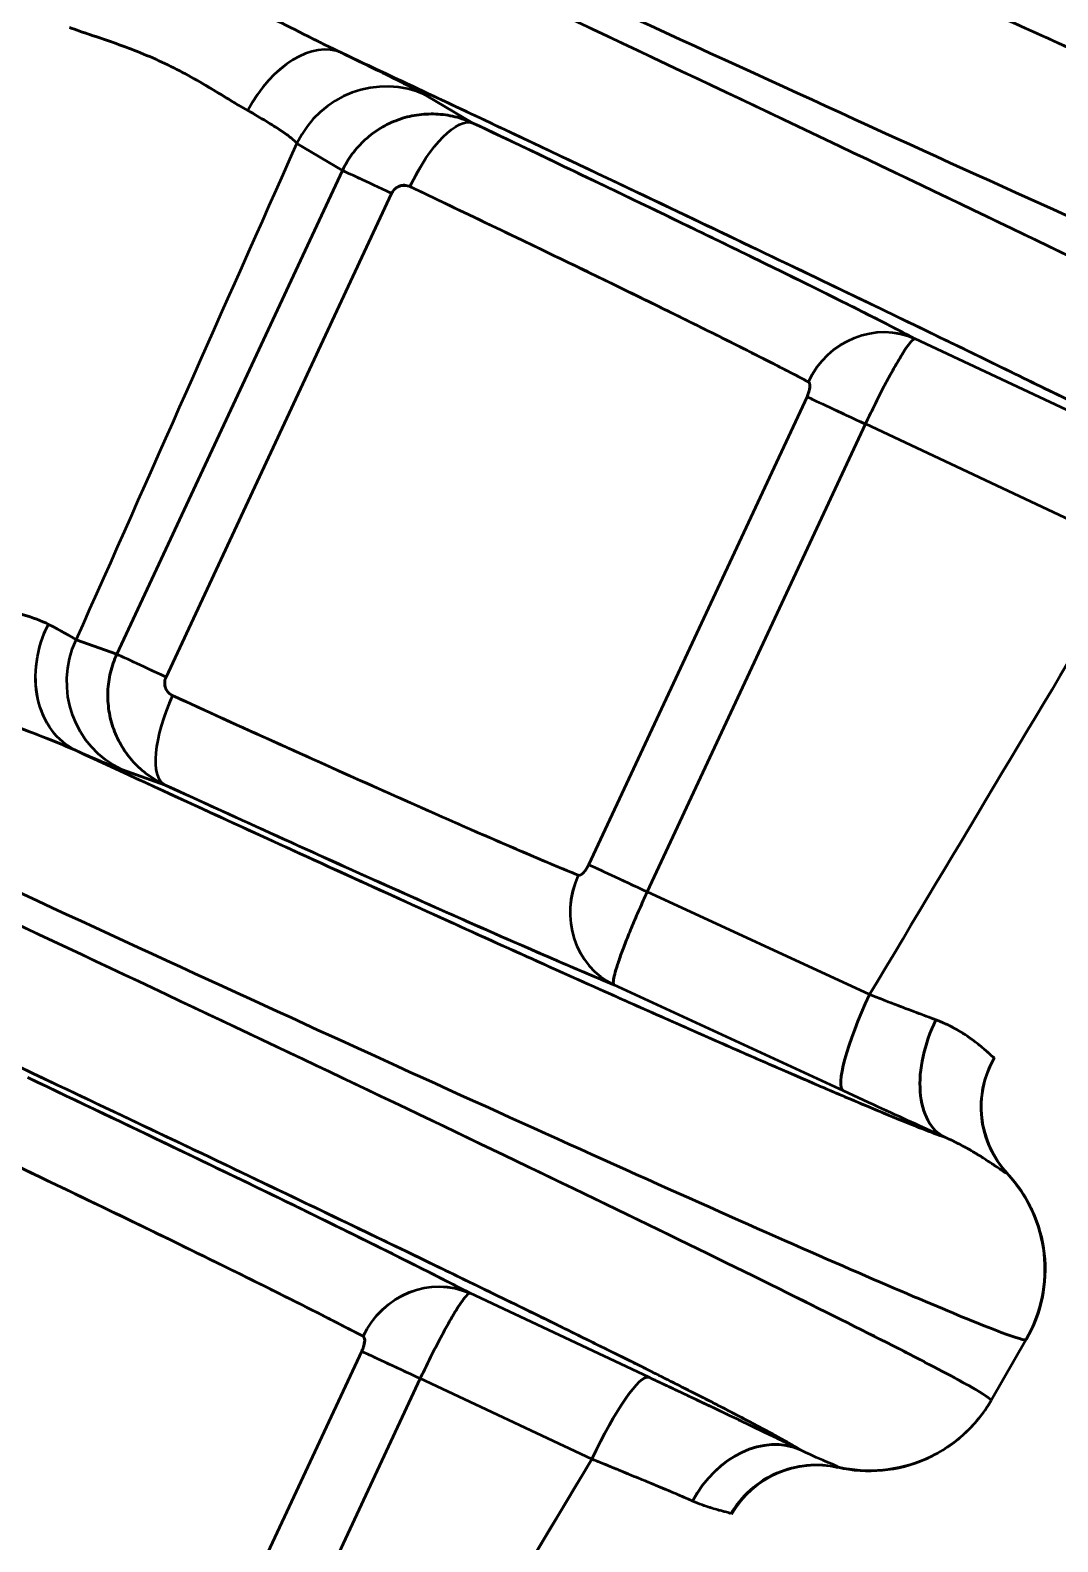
# Model space of a CAD drawing. Header units: millimetres. Extents: x -142 to 142, y -208 to 161.
# Drawn here: x -98.6 to -91.28, y -148.98 to -138.22 of the extents above; entities that cross this region are included whole.
import ezdxf

# ---------------------------------------------------------------- set-up
doc = ezdxf.new("R2010")
doc.units = ezdxf.units.MM
doc.layers.add('1', color=7, linetype='Continuous', true_color=0xffffff)

msp = doc.modelspace()

# ---------------------------------------------------------------- linework, layer by layer
at = {"layer": '1', "color": 251, "linetype": 'Continuous', "lineweight": 50}
for p, q in [((-95.443, -138.876, 5.682), (-95.776, -138.679, 7.869)), ((-95.776, -138.679, -7.869), (-95.443, -138.876, -5.682)), ((-96.697, -139.022, -7.76), (-96.372, -139.214, -5.629)), ((-96.372, -139.214, 5.629), (-96.697, -139.022, 7.76)), ((-96.372, -139.214, -5.629), (-97.978, -142.659, -5.629)), ((-97.978, -142.659, 5.629), (-96.372, -139.214, 5.629)), ((-96.022, -139.378, -5.17), (-97.628, -142.822, -5.17)), ((-97.628, -142.822, 5.17), (-96.022, -139.378, 5.17)), ((-90.324, -141.338, -1.795), (-92.294, -140.412, -2.179)), ((-90.324, -141.338, 1.795), (-92.294, -140.412, 2.179)), ((-93.065, -140.825, 1.878), (-94.619, -144.157, 1.878)), ((-94.619, -144.157, -1.878), (-93.065, -140.825, -1.878)), ((-94.202, -144.351, -1.492), (-92.649, -141.019, -1.492)), ((-92.649, -141.019, 1.492), (-94.202, -144.351, 1.492)), ((-90.73, -141.921, 1.118), (-92.649, -141.019, 1.492)), ((-90.73, -141.921, -1.118), (-92.649, -141.019, -1.492)), ((-97.978, -142.659, -5.629), (-98.268, -142.557, -7.362)), ((-98.268, -142.557, 7.362), (-97.978, -142.659, 5.629)), ((-97.64, -143.588, -5.682), (-97.939, -143.483, -7.472)), ((-97.939, -143.483, 7.472), (-97.64, -143.588, 5.682)), ((-92.62, -145.083, -1.184), (-94.202, -144.351, -1.492)), ((-92.62, -145.083, 1.184), (-94.202, -144.351, 1.492)), ((-92.806, -145.768, 1.861), (-94.44, -145.013, 2.179)), ((-92.806, -145.768, -1.861), (-94.44, -145.013, -2.179)), ((-94.191, -147.808, -1.931), (-95.464, -147.209, -2.179)), ((-94.191, -147.808, 1.931), (-95.464, -147.209, 2.179)), ((-91.504, -147.539, 0), (-91.755, -147.974, 0)), ((-97.788, -150.954, -1.878), (-96.235, -147.622, -1.878)), ((-96.235, -147.622, 1.878), (-97.788, -150.954, 1.878)), ((-97.372, -151.148, -1.492), (-95.818, -147.817, -1.492)), ((-95.818, -147.817, 1.492), (-97.372, -151.148, 1.492)), ((-94.597, -148.391, -1.254), (-95.818, -147.817, -1.492)), ((-94.597, -148.391, 1.254), (-95.818, -147.817, 1.492)), ((-96.489, -151.556, -1.32), (-94.597, -148.391, -1.254))]:
    msp.add_line(p, q, dxfattribs=at)
at = {"layer": '1', "color": 251, "linetype": 'Continuous', "lineweight": 50, "extrusion": (0.705745, -0.341054, 0.620972)}
msp.add_arc((-167.226, 9.428, -26.411), 0.7, 1.2757, 86.7923, dxfattribs=at)
at = {"layer": '1', "color": 251, "linetype": 'Continuous', "lineweight": 50, "extrusion": (-0.705752, 0.341058, 0.620961)}
msp.add_arc((167.226, -9.428, 26.411), 0.7, 181.2768, 266.7925, dxfattribs=at)
at = {"layer": '1', "color": 251, "linetype": 'Continuous', "lineweight": 50, "extrusion": (0.150092, -0.088953, 0.984662)}
msp.add_arc((-168.828, 10.066, -9.788), 0.7, 5.7409, 95.5674, dxfattribs=at)
at = {"layer": '1', "color": 251, "linetype": 'Continuous', "lineweight": 50, "extrusion": (-0.150092, 0.088953, 0.984662)}
msp.add_arc((168.828, -10.066, 9.788), 0.7, 185.7409, 275.5674, dxfattribs=at)
at = {"layer": '1', "color": 251, "linetype": 'Continuous', "lineweight": 50, "extrusion": (-0.843162, 0.400095, -0.359167)}
msp.add_arc((166.984, 4.272, 26.951), 0.6, 89.8617, 178.9284, dxfattribs=at)
at = {"layer": '1', "color": 251, "linetype": 'Continuous', "lineweight": 50, "extrusion": (0.843164, -0.400091, -0.359167)}
msp.add_arc((-166.984, -4.272, -26.952), 0.6, 269.8618, 358.9285, dxfattribs=at)
at = {"layer": '1', "color": 251, "linetype": 'Continuous', "lineweight": 50, "extrusion": (-0.422618, -0.906308, -1.66395e-14)}
msp.add_arc((-27.917, -5.733, 166.9), 0.6, 109.9626, 170, dxfattribs=at)
at = {"layer": '1', "color": 251, "linetype": 'Continuous', "lineweight": 50, "extrusion": (0.422635, 0.9063, -6.83168e-06)}
msp.add_arc((27.914, 5.732, -166.9), 0.6, 289.9626, 350, dxfattribs=at)
at = {"layer": '1', "color": 251, "linetype": 'Continuous', "lineweight": 50, "extrusion": (-0.318365, 0.16643, -0.933244)}
for centre in [(167.792, 14.813, 8.048), (175.285, 14.495, 7.926)]:
    msp.add_arc(centre, 0.6, 87.5743, 177.2154, dxfattribs=at)
at = {"layer": '1', "color": 251, "linetype": 'Continuous', "lineweight": 50, "extrusion": (0.318367, -0.166425, -0.933244)}
for centre in [(-167.792, -14.815, -8.049), (-175.284, -14.498, -7.927)]:
    msp.add_arc(centre, 0.6, 267.5751, 357.2162, dxfattribs=at)
at = {"layer": '1', "color": 251, "linetype": 'Continuous', "lineweight": 50, "extrusion": (0.42261, 0.906312, -2.5651e-05)}
for centre in [(24.268, -2.087, -166.962), (24.268, -2.087, -174.462)]:
    msp.add_arc(centre, 0.6, 19.9626, 80, dxfattribs=at)
at = {"layer": '1', "color": 251, "linetype": 'Continuous', "lineweight": 50, "extrusion": (-0.422618, -0.906308, -5.3707e-15)}
for centre in [(-24.267, 2.083, 166.962), (-24.267, 2.083, 174.462)]:
    msp.add_arc(centre, 0.6, 199.9626, 260, dxfattribs=at)
at = {"layer": '1', "color": 251, "linetype": 'Continuous', "lineweight": 50, "extrusion": (-0.551601, 0.241832, -0.798282)}
msp.add_arc((170.04, 20.884, 26.159), 0.7, 1.6606, 93.6548, dxfattribs=at)
at = {"layer": '1', "color": 251, "linetype": 'Continuous', "lineweight": 50, "extrusion": (0.551582, -0.241832, -0.798295)}
msp.add_arc((-170.04, -20.883, -26.158), 0.7, 181.6605, 273.6542, dxfattribs=at)
at = {"layer": '1', "color": 251, "linetype": 'Continuous', "lineweight": 50, "extrusion": (-0.164619, 0.057799, -0.984662)}
msp.add_arc((167.13, 42.814, 15.187), 0.7, 5.7409, 95.5673, dxfattribs=at)
at = {"layer": '1', "color": 251, "linetype": 'Continuous', "lineweight": 50, "extrusion": (0.164619, -0.057799, -0.984662)}
msp.add_arc((-167.13, -42.814, -15.187), 0.7, 185.7409, 275.5673, dxfattribs=at)
at = {"layer": '1', "color": 251, "linetype": 'Continuous', "lineweight": 50, "extrusion": (-0.422601, -0.906316, 6.83168e-06)}
msp.add_arc((-27.921, -5.735, 170.7), 0.6, 109.9626, 170, dxfattribs=at)
at = {"layer": '1', "color": 251, "linetype": 'Continuous', "lineweight": 50, "extrusion": (0.422618, 0.906308, -1.66395e-14)}
msp.add_arc((27.917, 5.733, -170.7), 0.6, 289.9626, 350, dxfattribs=at)
at = {"layer": '1', "color": 251, "linetype": 'Continuous', "lineweight": 50, "extrusion": (0.848463, -0.388728, 0.359167)}
msp.add_arc((-170.609, 5.087, -29.068), 0.6, 89.8618, 178.9285, dxfattribs=at)
at = {"layer": '1', "color": 251, "linetype": 'Continuous', "lineweight": 50, "extrusion": (-0.848465, 0.388724, 0.359167)}
msp.add_arc((170.608, -5.087, 29.069), 0.6, 269.8617, 358.9284, dxfattribs=at)
at = {"layer": '1', "color": 251, "linetype": 'Continuous', "lineweight": 50, "extrusion": (0.332132, -0.136907, 0.933244)}
msp.add_arc((-169.461, 29.097, -13.547), 0.6, 87.5751, 177.2162, dxfattribs=at)
at = {"layer": '1', "color": 251, "linetype": 'Continuous', "lineweight": 50, "extrusion": (-0.332134, 0.136903, 0.933244)}
msp.add_arc((169.46, -29.099, 13.547), 0.6, 267.5743, 357.2154, dxfattribs=at)
at = {"layer": '1', "color": 251, "linetype": 'Continuous', "lineweight": 50, "extrusion": (-0.422627, -0.906304, 2.5651e-05)}
msp.add_arc((-24.265, 2.078, 170.638), 0.6, 199.9626, 260, dxfattribs=at)
at = {"layer": '1', "color": 251, "linetype": 'Continuous', "lineweight": 50, "extrusion": (0.422618, 0.906308, -5.3707e-15)}
msp.add_arc((24.267, -2.083, -170.638), 0.6, 19.9626, 80, dxfattribs=at)
at = {"layer": '1', "color": 251, "linetype": 'Continuous', "lineweight": 50, "extrusion": (-0.893816, 0.413449, -0.173647)}
msp.add_arc((170.563, 2.154, 23.007), 0.7, 1.0154, 90.0306, dxfattribs=at)
at = {"layer": '1', "color": 251, "linetype": 'Continuous', "lineweight": 50, "extrusion": (-0.893816, 0.413449, 0.173647)}
msp.add_arc((170.563, -2.154, 23.007), 0.7, 269.9694, 358.9846, dxfattribs=at)
at = {"layer": '1', "color": 251, "linetype": 'Continuous', "lineweight": 50, "extrusion": (-0.738404, 0.33303, -0.586388)}
msp.add_arc((170.339, 12.75, 20.235), 0.7, 1.2345, 92.9302, dxfattribs=at)
at = {"layer": '1', "color": 251, "linetype": 'Continuous', "lineweight": 50, "extrusion": (-0.738404, 0.33303, 0.586387)}
msp.add_arc((170.339, -12.75, 20.235), 0.7, 267.0699, 358.7656, dxfattribs=at)
at = {"layer": '1', "color": 251, "linetype": 'Continuous', "lineweight": 50, "extrusion": (-0.019424, -0.003701, -0.999804)}
msp.add_arc((126.249, 116.795, 2.338), 0.7, 57.8865, 130.7816, dxfattribs=at)
at = {"layer": '1', "color": 251, "linetype": 'Continuous', "lineweight": 50, "extrusion": (-0.019424, -0.0037, 0.999804)}
msp.add_arc((126.253, -116.79, 2.338), 0.7, 229.2206, 302.1157, dxfattribs=at)
at = {"layer": '1', "color": 251, "linetype": 'Continuous', "lineweight": 50, "extrusion": (0.00876, 0.015172, 0.999847)}
msp.add_arc((-92.367, -147.01, -3.04), 1, 329.9962, 42.9045, dxfattribs=at)
at = {"layer": '1', "color": 251, "linetype": 'Continuous', "lineweight": 50, "extrusion": (-0.00876, -0.015172, 0.999847)}
msp.add_arc((-92.367, -147.01, 3.04), 1, 329.9962, 42.9045, dxfattribs=at)
at = {"layer": '1', "color": 251, "linetype": 'Continuous', "lineweight": 50, "extrusion": (-0.891254, 0.418943, -0.173647)}
msp.add_arc((174.536, 1.97, 22.361), 0.7, 89.9694, 178.9846, dxfattribs=at)
at = {"layer": '1', "color": 251, "linetype": 'Continuous', "lineweight": 50, "extrusion": (-0.891254, 0.418943, 0.173647)}
msp.add_arc((174.536, -1.97, 22.361), 0.7, 181.0154, 270.0307, dxfattribs=at)
at = {"layer": '1', "color": 251, "linetype": 'Continuous', "lineweight": 50, "extrusion": (0.00876, 0.015172, -0.999847)}
msp.add_arc((92.617, -147.444, -3.049), 1, 210.0038, 282.9118, dxfattribs=at)
at = {"layer": '1', "color": 251, "linetype": 'Continuous', "lineweight": 50, "extrusion": (-0.00876, -0.015172, -0.999847)}
msp.add_arc((92.617, -147.444, 3.049), 1, 210.0038, 282.9118, dxfattribs=at)
at = {"layer": '1', "color": 251, "linetype": 'Continuous', "lineweight": 50, "extrusion": (-0.56511, 0.278472, 0.776598)}
msp.add_arc((174.905, -13.154, 12.268), 0.7, 181.5874, 267.3066, dxfattribs=at)
at = {"layer": '1', "color": 251, "linetype": 'Continuous', "lineweight": 50, "extrusion": (-0.565111, 0.278472, -0.776597)}
msp.add_arc((174.905, 13.154, 12.268), 0.7, 92.6933, 178.4126, dxfattribs=at)
at = {"layer": '1', "color": 251, "linetype": 'Continuous', "lineweight": 50, "extrusion": (-0.005976, 0.018549, -0.99981)}
msp.add_arc((134.25, -113.408, -2.182), 0.7, 47.8622, 120.7576, dxfattribs=at)
at = {"layer": '1', "color": 251, "linetype": 'Continuous', "lineweight": 50, "extrusion": (-0.005976, 0.018549, 0.99981)}
msp.add_arc((134.248, 113.409, -2.182), 0.7, 239.243, 312.1385, dxfattribs=at)
at = {"layer": '1', "color": 251, "linetype": 'Continuous', "lineweight": 50}
for points, knots in [([(-106.007, -132.501), (-106.011, -132.511, -0.659), (-105.9, -132.585, -1.977), (-105.219, -132.946, -4.511), (-103.545, -133.776, -7.303), (-100.52, -135.224, -9.541), (-96.942, -136.908, -10.327), (-93.353, -138.567, -9.541), (-90.3, -139.953, -7.303), (-88.587, -140.701, -4.511), (-87.874, -140.991, -1.977), (-87.745, -141.028, -0.659), (-87.74, -141.019, 0)], [0, 0, 0, 0, 0.0625, 0.125, 0.25, 0.375, 0.5, 0.625, 0.75, 0.875, 0.9375, 1, 1, 1, 1]), ([(-87.74, -141.019, 0), (-87.745, -141.028, 0.659), (-87.874, -140.991, 1.977), (-88.587, -140.702, 4.511), (-90.3, -139.953, 7.303), (-93.353, -138.567, 9.541), (-96.942, -136.908, 10.327), (-100.521, -135.225, 9.541), (-103.545, -133.776, 7.303), (-105.219, -132.946, 4.511), (-105.9, -132.585, 1.977), (-106.011, -132.511, 0.659), (-106.007, -132.501)], [0, 0, 0, 0, 0.0625, 0.125, 0.25, 0.375, 0.5, 0.625, 0.75, 0.875, 0.9375, 1, 1, 1, 1]), ([(-87.991, -141.454, 0), (-87.985, -141.445, -0.657), (-88.093, -141.372, -1.972), (-88.767, -141.014, -4.502), (-90.433, -140.188, -7.289), (-93.447, -138.745, -9.525), (-97.016, -137.066, -10.311), (-100.596, -135.411, -9.525), (-103.64, -134.029, -7.289), (-105.343, -133.285, -4.502), (-106.05, -132.998, -1.972), (-106.175, -132.963, -0.657), (-106.179, -132.972)], [0, 0, 0, 0, 0.0625, 0.125, 0.25, 0.375, 0.5, 0.625, 0.75, 0.875, 0.9375, 1, 1, 1, 1]), ([(-106.179, -132.972), (-106.175, -132.963, 0.657), (-106.05, -132.998, 1.972), (-105.343, -133.285, 4.502), (-103.64, -134.029, 7.289), (-100.596, -135.411, 9.525), (-97.016, -137.066, 10.311), (-93.447, -138.744, 9.525), (-90.433, -140.188, 7.289), (-88.767, -141.014, 4.502), (-88.093, -141.372, 1.972), (-87.985, -141.445, 0.657), (-87.991, -141.454, 0)], [0, 0, 0, 0, 0.0625, 0.125, 0.25, 0.375, 0.5, 0.625, 0.75, 0.875, 0.9375, 1, 1, 1, 1]), ([(-98.432, -137.419, -8.998), (-98.352, -137.455, -9.042), (-98.187, -137.527, -9.119), (-97.927, -137.638, -9.201), (-97.661, -137.755, -9.251), (-97.394, -137.876, -9.267), (-97.129, -138.003, -9.251), (-96.869, -138.132, -9.201), (-96.659, -138.238, -9.133), (-96.517, -138.309, -9.071), (-96.446, -138.344, -9.035), (-96.412, -138.361, -9.017), (-96.392, -138.37, -9.006), (-96.382, -138.375, -9.001), (-96.377, -138.377, -8.998)], [0, 0, 0, 0, 0.125, 0.25, 0.375, 0.5, 0.625, 0.75, 0.875, 0.9375, 0.96875, 0.984375, 0.992188, 1, 1, 1, 1]), ([(-96.377, -138.377, 8.998), (-96.456, -138.34, 9.042), (-96.617, -138.259, 9.119), (-96.869, -138.132, 9.201), (-97.129, -138.003, 9.251), (-97.394, -137.876, 9.267), (-97.661, -137.755, 9.251), (-97.927, -137.638, 9.201), (-98.143, -137.546, 9.133), (-98.29, -137.482, 9.071), (-98.361, -137.451, 9.035), (-98.397, -137.435, 9.017), (-98.417, -137.426, 9.006), (-98.427, -137.421, 9.001), (-98.432, -137.419, 8.998)], [0, 0, 0, 0, 0.125, 0.25, 0.375, 0.5, 0.625, 0.75, 0.875, 0.9375, 0.96875, 0.984375, 0.992188, 1, 1, 1, 1]), ([(-98.315, -138.196, -8.462), (-98.269, -138.213, -8.502), (-98.169, -138.247, -8.572), (-98.005, -138.302, -8.651), (-97.832, -138.366, -8.7), (-97.657, -138.44, -8.717), (-97.488, -138.526, -8.7), (-97.328, -138.618, -8.651), (-97.205, -138.693, -8.586), (-97.112, -138.749, -8.52), (-97.068, -138.775, -8.482), (-97.046, -138.787, -8.462)], [0, 0, 0, 0, 0.125, 0.25, 0.375, 0.5, 0.625, 0.75, 0.875, 0.9375, 1, 1, 1, 1]), ([(-97.046, -138.787, 8.462), (-97.09, -138.763, 8.502), (-97.18, -138.709, 8.572), (-97.328, -138.617, 8.651), (-97.488, -138.526, 8.7), (-97.657, -138.44, 8.717), (-97.832, -138.366, 8.7), (-98.005, -138.302, 8.651), (-98.142, -138.256, 8.586), (-98.244, -138.222, 8.52), (-98.292, -138.204, 8.482), (-98.315, -138.196, 8.462)], [0, 0, 0, 0, 0.125, 0.25, 0.375, 0.5, 0.625, 0.75, 0.875, 0.9375, 1, 1, 1, 1]), ([(-93.056, -140.719, -1.974), (-93.15, -140.669, -2.251), (-93.366, -140.558, -2.757), (-93.769, -140.356, -3.415), (-94.208, -140.139, -3.954), (-94.691, -139.904, -4.414), (-95.248, -139.636, -4.818), (-95.665, -139.437, -5.036), (-95.892, -139.329, -5.133)], [0, 0, 0, 0, 0.1935, 0.36441, 0.519282, 0.66755, 0.82449, 1, 1, 1, 1]), ([(-95.892, -139.329, 5.133), (-95.571, -139.482, 4.996), (-94.958, -139.775, 4.65), (-94.153, -140.166, 3.929), (-93.496, -140.491, 3.032), (-93.179, -140.654, 2.337), (-93.056, -140.719, 1.974)], [0, 0, 0, 0, 0.24839, 0.494289, 0.74588, 1, 1, 1, 1]), ([(-108.582, -139.576), (-108.586, -139.585, -0.616), (-108.482, -139.654, -1.848), (-107.845, -139.991, -4.218), (-106.28, -140.767, -6.827), (-103.452, -142.121, -8.92), (-100.107, -143.694, -9.655), (-96.752, -145.245, -8.92), (-93.897, -146.541, -6.827), (-92.296, -147.242, -4.218), (-91.629, -147.513, -1.848), (-91.509, -147.548, -0.616), (-91.504, -147.539, 0)], [0, 0, 0, 0, 0.0625, 0.125, 0.25, 0.375, 0.5, 0.625, 0.75, 0.875, 0.9375, 1, 1, 1, 1]), ([(-91.504, -147.539, 0), (-91.509, -147.548, 0.616), (-91.629, -147.513, 1.848), (-92.296, -147.242, 4.218), (-93.897, -146.541, 6.827), (-96.752, -145.245, 8.92), (-100.107, -143.694, 9.655), (-103.452, -142.121, 8.92), (-106.28, -140.767, 6.827), (-107.845, -139.991, 4.218), (-108.482, -139.654, 1.848), (-108.586, -139.585, 0.616), (-108.582, -139.576)], [0, 0, 0, 0, 0.0625, 0.125, 0.25, 0.375, 0.5, 0.625, 0.75, 0.875, 0.9375, 1, 1, 1, 1]), ([(-91.755, -147.974, 0), (-91.75, -147.965, -0.614), (-91.851, -147.897, -1.843), (-92.481, -147.563, -4.207), (-94.038, -146.792, -6.813), (-96.855, -145.443, -8.902), (-100.191, -143.874, -9.636), (-103.536, -142.327, -8.902), (-106.381, -141.036, -6.813), (-107.973, -140.339, -4.207), (-108.634, -140.072, -1.843), (-108.751, -140.038, -0.614), (-108.754, -140.047)], [0, 0, 0, 0, 0.0625, 0.125, 0.25, 0.375, 0.5, 0.625, 0.75, 0.875, 0.9375, 1, 1, 1, 1]), ([(-108.754, -140.047), (-108.751, -140.038, 0.614), (-108.634, -140.072, 1.843), (-107.973, -140.339, 4.207), (-106.381, -141.036, 6.813), (-103.537, -142.327, 8.902), (-100.191, -143.874, 9.636), (-96.855, -145.442, 8.902), (-94.038, -146.791, 6.813), (-92.481, -147.564, 4.207), (-91.851, -147.897, 1.843), (-91.75, -147.965, 0.614), (-91.755, -147.974, 0)], [0, 0, 0, 0, 0.0625, 0.125, 0.25, 0.375, 0.5, 0.625, 0.75, 0.875, 0.9375, 1, 1, 1, 1]), ([(-98.269, -143.345, -8.292), (-98.276, -143.342, -8.298), (-98.29, -143.336, -8.311), (-98.318, -143.323, -8.335), (-98.371, -143.301, -8.376), (-98.483, -143.255, -8.457), (-98.738, -143.158, -8.602), (-99.13, -143.012, -8.741), (-99.59, -142.816, -8.801), (-100.092, -142.573, -8.772), (-100.505, -142.342, -8.641), (-100.831, -142.158, -8.45), (-100.961, -142.092, -8.342), (-101.021, -142.061, -8.292)], [0, 0, 0, 0, 0.009035, 0.018114, 0.036416, 0.073749, 0.152463, 0.320336, 0.47686, 0.613395, 0.833794, 0.922583, 1, 1, 1, 1]), ([(-101.021, -142.061, 8.292), (-101.014, -142.065, 8.298), (-101, -142.071, 8.311), (-100.972, -142.085, 8.335), (-100.922, -142.111, 8.376), (-100.815, -142.168, 8.457), (-100.576, -142.301, 8.602), (-100.212, -142.507, 8.741), (-99.767, -142.734, 8.801), (-99.257, -142.962, 8.772), (-98.815, -143.13, 8.641), (-98.464, -143.261, 8.45), (-98.331, -143.318, 8.342), (-98.269, -143.345, 8.292)], [0, 0, 0, 0, 0.009035, 0.018114, 0.036416, 0.073749, 0.152463, 0.320336, 0.47686, 0.613395, 0.833794, 0.922583, 1, 1, 1, 1]), ([(-97.582, -142.953, -5.133), (-97.261, -143.1, -4.997), (-96.647, -143.379, -4.654), (-95.83, -143.744, -3.937), (-95.155, -144.04, -3.04), (-94.824, -144.179, -2.34), (-94.694, -144.232, -1.974)], [0, 0, 0, 0, 0.246848, 0.490696, 0.743769, 1, 1, 1, 1]), ([(-94.694, -144.232, 1.974), (-94.795, -144.191, 2.258), (-95.042, -144.088, 2.811), (-95.535, -143.874, 3.569), (-96.141, -143.605, 4.23), (-96.831, -143.295, 4.763), (-97.331, -143.068, 5.027), (-97.582, -142.953, 5.133)], [0, 0, 0, 0, 0.198728, 0.39859, 0.604086, 0.807388, 1, 1, 1, 1]), ([(-92.147, -145.263, 0.972), (-92.191, -145.247, 1.005), (-92.285, -145.212, 1.067), (-92.443, -145.151, 1.14), (-92.559, -145.107, 1.173), (-92.62, -145.083, 1.184)], [0, 0, 0, 0, 0.309555, 0.63738, 1, 1, 1, 1]), ([(-91.731, -145.532, -0.018), (-91.732, -145.533, -0.064), (-91.738, -145.529, -0.157), (-91.758, -145.512, -0.294), (-91.79, -145.483, -0.427), (-91.849, -145.433, -0.597), (-91.954, -145.353, -0.79), (-92.076, -145.289, -0.917), (-92.147, -145.263, -0.972)], [0, 0, 0, 0, 0.125, 0.25, 0.375, 0.5, 0.75, 1, 1, 1, 1]), ([(-91.731, -145.532, 0.018), (-91.734, -145.533, 0.117), (-91.754, -145.516, 0.303), (-91.829, -145.448, 0.558), (-91.95, -145.356, 0.785), (-92.071, -145.291, 0.913), (-92.147, -145.263, 0.972)], [0, 0, 0, 0, 0.272244, 0.510419, 0.742325, 1, 1, 1, 1]), ([(-96.225, -147.516, -1.974), (-96.346, -147.453, -2.329), (-96.654, -147.295, -3.008), (-97.298, -146.975, -3.901), (-98.104, -146.583, -4.635), (-98.731, -146.283, -4.992), (-99.062, -146.126, -5.133)], [0, 0, 0, 0, 0.248439, 0.49387, 0.744149, 1, 1, 1, 1]), ([(-99.062, -146.126, 5.133), (-98.741, -146.279, 4.996), (-98.129, -146.572, 4.651), (-97.324, -146.962, 3.931), (-96.666, -147.288, 3.033), (-96.349, -147.451, 2.338), (-96.225, -147.516, 1.974)], [0, 0, 0, 0, 0.248216, 0.493668, 0.745462, 1, 1, 1, 1]), ([(-91.638, -146.359, -0.017), (-91.64, -146.36, -0.152), (-91.659, -146.348, -0.423), (-91.726, -146.302, -0.753), (-91.806, -146.249, -1.007), (-91.881, -146.202, -1.19), (-91.972, -146.151, -1.364), (-92.045, -146.116, -1.473), (-92.084, -146.098, -1.526)], [0, 0, 0, 0, 0.25, 0.5, 0.625, 0.75, 0.875, 1, 1, 1, 1]), ([(-91.638, -146.359, 0.017), (-91.64, -146.36, 0.152), (-91.659, -146.348, 0.423), (-91.765, -146.275, 0.951), (-91.926, -146.169, 1.317), (-92.084, -146.098, 1.526)], [0, 0, 0, 0, 0.25, 0.5, 1, 1, 1, 1]), ([(-111.157, -146.65), (-111.16, -146.659, -0.573), (-111.063, -146.723, -1.719), (-110.471, -147.036, -3.924), (-109.015, -147.758, -6.352), (-106.384, -149.017, -8.299), (-103.272, -150.481, -8.982), (-100.15, -151.924, -8.299), (-97.494, -153.13, -6.352), (-96.005, -153.782, -3.924), (-95.385, -154.034, -1.719), (-95.273, -154.067, -0.573), (-95.268, -154.059, 0)], [0, 0, 0, 0, 0.0625, 0.125, 0.25, 0.375, 0.5, 0.625, 0.75, 0.875, 0.9375, 1, 1, 1, 1]), ([(-95.268, -154.059, 0), (-95.273, -154.067, 0.573), (-95.385, -154.034, 1.719), (-96.005, -153.782, 3.924), (-97.494, -153.13, 6.352), (-100.15, -151.924, 8.299), (-103.272, -150.481, 8.982), (-106.384, -149.017, 8.299), (-109.015, -147.758, 6.352), (-110.471, -147.036, 3.924), (-111.063, -146.723, 1.719), (-111.16, -146.659, 0.573), (-111.157, -146.65)], [0, 0, 0, 0, 0.0625, 0.125, 0.25, 0.375, 0.5, 0.625, 0.75, 0.875, 0.9375, 1, 1, 1, 1]), ([(-95.519, -154.494, 0), (-95.515, -154.486, -0.571), (-95.609, -154.423, -1.714), (-96.195, -154.113, -3.913), (-97.643, -153.395, -6.336), (-100.263, -152.141, -8.279), (-103.365, -150.682, -8.962), (-106.477, -149.243, -8.279), (-109.122, -148.042, -6.336), (-110.603, -147.394, -3.913), (-111.217, -147.145, -1.714), (-111.326, -147.113, -0.571), (-111.329, -147.121)], [0, 0, 0, 0, 0.0625, 0.125, 0.25, 0.375, 0.5, 0.625, 0.75, 0.875, 0.9375, 1, 1, 1, 1]), ([(-111.329, -147.121), (-111.326, -147.113, 0.571), (-111.217, -147.145, 1.714), (-110.603, -147.394, 3.913), (-109.122, -148.042, 6.336), (-106.477, -149.243, 8.279), (-103.365, -150.682, 8.962), (-100.263, -152.141, 8.279), (-97.643, -153.395, 6.336), (-96.195, -154.113, 3.913), (-95.609, -154.423, 1.714), (-95.515, -154.486, 0.571), (-95.519, -154.494, 0)], [0, 0, 0, 0, 0.0625, 0.125, 0.25, 0.375, 0.5, 0.625, 0.75, 0.875, 0.9375, 1, 1, 1, 1])]:
    msp.add_open_spline(points, degree=3, knots=knots, dxfattribs=at)
for points in [[(-95.183, -136.521, -8.972), (-94.796, -136.701, -8.904), (-94.071, -137.035, -8.715), (-93.121, -137.471, -8.319), (-92.318, -137.836, -7.862), (-91.639, -138.143, -7.374), (-91.057, -138.405, -6.866), (-90.541, -138.635, -6.329), (-90.07, -138.844, -5.751), (-89.641, -139.032, -5.124), (-89.262, -139.195, -4.458), (-88.937, -139.334, -3.76), (-88.667, -139.446, -3.036), (-88.452, -139.531, -2.283), (-88.341, -139.572, -1.727), (-88.297, -139.587, -1.437)], [(-88.297, -139.587, 1.437), (-88.335, -139.574, 1.688), (-88.43, -139.54, 2.184), (-88.627, -139.462, 2.909), (-88.877, -139.359, 3.611), (-89.179, -139.231, 4.29), (-89.53, -139.08, 4.939), (-89.925, -138.908, 5.549), (-90.363, -138.714, 6.121), (-90.86, -138.493, 6.672), (-91.445, -138.231, 7.217), (-92.152, -137.912, 7.756), (-93.006, -137.523, 8.266), (-94.025, -137.056, 8.702), (-94.782, -136.707, 8.901), (-95.183, -136.521, 8.972)], [(-96.377, -138.377, -8.998), (-96.293, -138.418, -8.924), (-96.146, -138.489, -8.765), (-95.983, -138.57, -8.513), (-95.856, -138.635, -8.228), (-95.796, -138.668, -7.995), (-95.776, -138.679, -7.869)], [(-89.335, -141.812, -1.16), (-89.363, -141.794, -1.426), (-89.441, -141.747, -1.949), (-89.617, -141.65, -2.713), (-89.851, -141.527, -3.45), (-90.143, -141.377, -4.163), (-90.49, -141.202, -4.846), (-90.887, -141.005, -5.488), (-91.331, -140.786, -6.087), (-91.837, -140.539, -6.661), (-92.438, -140.248, -7.228), (-93.174, -139.894, -7.789), (-94.074, -139.464, -8.316), (-95.155, -138.952, -8.754), (-95.953, -138.576, -8.939), (-96.377, -138.377, -8.998)], [(-96.377, -138.377, 8.998), (-95.966, -138.57, 8.941), (-95.198, -138.931, 8.764), (-94.191, -139.409, 8.368), (-93.346, -139.812, 7.898), (-92.64, -140.15, 7.392), (-92.041, -140.44, 6.865), (-91.515, -140.696, 6.308), (-91.039, -140.93, 5.705), (-90.608, -141.143, 5.051), (-90.234, -141.331, 4.357), (-89.917, -141.493, 3.627), (-89.661, -141.627, 2.871), (-89.463, -141.735, 2.073), (-89.368, -141.79, 1.474), (-89.335, -141.812, 1.16)], [(-95.776, -138.679, 7.869), (-95.799, -138.665, 8.019), (-95.875, -138.625, 8.303), (-96.089, -138.517, 8.702), (-96.273, -138.427, 8.907), (-96.377, -138.377, 8.998)], [(-97.046, -138.787, -8.462), (-96.999, -138.814, -8.419), (-96.911, -138.865, -8.322), (-96.807, -138.931, -8.152), (-96.733, -138.984, -7.963), (-96.705, -139.011, -7.828), (-96.697, -139.022, -7.76)], [(-96.697, -139.022, 7.76), (-96.705, -139.011, 7.828), (-96.733, -138.984, 7.963), (-96.807, -138.931, 8.152), (-96.911, -138.865, 8.322), (-96.999, -138.814, 8.419), (-97.046, -138.787, 8.462)], [(-96.372, -139.214, 5.629), (-96.353, -139.173, 5.629), (-96.306, -139.094, 5.628), (-96.213, -138.991, 5.63), (-96.103, -138.909, 5.634), (-95.978, -138.849, 5.641), (-95.845, -138.815, 5.649), (-95.707, -138.808, 5.659), (-95.571, -138.827, 5.67), (-95.484, -138.857, 5.678), (-95.443, -138.876, 5.682)], [(-95.443, -138.876, -5.682), (-95.484, -138.857, -5.678), (-95.571, -138.827, -5.67), (-95.707, -138.808, -5.659), (-95.845, -138.815, -5.649), (-95.978, -138.849, -5.641), (-96.103, -138.909, -5.634), (-96.213, -138.991, -5.63), (-96.306, -139.094, -5.628), (-96.353, -139.173, -5.629), (-96.372, -139.214, -5.629)], [(-92.294, -140.412, -2.179), (-92.406, -140.354, -2.506), (-92.666, -140.221, -3.097), (-93.111, -140, -3.809), (-93.587, -139.767, -4.387), (-94.095, -139.521, -4.87), (-94.69, -139.235, -5.309), (-95.177, -139.003, -5.569), (-95.443, -138.876, -5.682)], [(-95.443, -138.876, 5.682), (-95.08, -139.049, 5.528), (-94.403, -139.372, 5.142), (-93.525, -139.796, 4.36), (-92.785, -140.161, 3.354), (-92.435, -140.339, 2.59), (-92.294, -140.412, 2.179)], [(-98.268, -142.557, -7.362), (-97.744, -141.379, -7.495), (-97.221, -140.2, -7.627), (-96.697, -139.022, -7.76)], [(-98.268, -142.557, 7.362), (-97.744, -141.379, 7.495), (-97.221, -140.2, 7.627), (-96.697, -139.022, 7.76)], [(-95.892, -139.329, -5.133), (-95.898, -139.326, -5.136), (-95.911, -139.322, -5.141), (-95.93, -139.319, -5.148), (-95.946, -139.32, -5.153), (-95.961, -139.324, -5.158), (-95.974, -139.329, -5.161), (-95.985, -139.335, -5.164), (-95.994, -139.341, -5.166), (-96.002, -139.348, -5.167), (-96.01, -139.357, -5.169), (-96.016, -139.366, -5.169), (-96.02, -139.374, -5.17), (-96.022, -139.378, -5.17)], [(-96.022, -139.378, 5.17), (-96.021, -139.374, 5.17), (-96.018, -139.368, 5.169), (-96.011, -139.359, 5.169), (-96.004, -139.35, 5.168), (-95.994, -139.341, 5.166), (-95.982, -139.333, 5.163), (-95.97, -139.327, 5.16), (-95.958, -139.323, 5.157), (-95.947, -139.321, 5.153), (-95.936, -139.32, 5.15), (-95.925, -139.32, 5.146), (-95.914, -139.322, 5.142), (-95.903, -139.324, 5.138), (-95.896, -139.327, 5.135), (-95.892, -139.329, 5.133)], [(-92.649, -141.019, -1.492), (-92.629, -140.978, -1.492), (-92.59, -140.897, -1.501), (-92.531, -140.779, -1.54), (-92.474, -140.673, -1.604), (-92.422, -140.58, -1.689), (-92.376, -140.504, -1.794), (-92.339, -140.45, -1.914), (-92.31, -140.417, -2.043), (-92.298, -140.411, -2.134), (-92.294, -140.412, -2.179)], [(-92.294, -140.412, 2.179), (-92.298, -140.411, 2.134), (-92.31, -140.417, 2.043), (-92.339, -140.449, 1.914), (-92.376, -140.504, 1.794), (-92.422, -140.58, 1.689), (-92.474, -140.673, 1.604), (-92.531, -140.779, 1.54), (-92.59, -140.897, 1.501), (-92.629, -140.978, 1.492), (-92.649, -141.019, 1.492)], [(-93.065, -140.825, -1.878), (-93.061, -140.816, -1.878), (-93.053, -140.797, -1.881), (-93.046, -140.77, -1.894), (-93.044, -140.747, -1.915), (-93.046, -140.728, -1.942), (-93.052, -140.721, -1.963), (-93.056, -140.719, -1.974)], [(-93.056, -140.719, 1.974), (-93.053, -140.72, 1.967), (-93.049, -140.724, 1.953), (-93.046, -140.733, 1.936), (-93.044, -140.742, 1.922), (-93.044, -140.753, 1.91), (-93.045, -140.763, 1.9), (-93.047, -140.773, 1.893), (-93.05, -140.783, 1.888), (-93.053, -140.793, 1.884), (-93.056, -140.803, 1.88), (-93.06, -140.814, 1.878), (-93.063, -140.821, 1.878), (-93.065, -140.825, 1.878)], [(-98.466, -142.446, -7.884), (-98.515, -142.42, -7.958), (-98.638, -142.377, -8.093), (-98.867, -142.315, -8.242), (-99.12, -142.237, -8.334), (-99.379, -142.133, -8.366), (-99.625, -142.002, -8.334), (-99.848, -141.858, -8.242), (-100.042, -141.722, -8.093), (-100.154, -141.656, -7.958), (-100.206, -141.634, -7.884)], [(-100.206, -141.634, 7.884), (-100.154, -141.656, 7.958), (-100.042, -141.722, 8.093), (-99.848, -141.858, 8.242), (-99.625, -142.002, 8.334), (-99.379, -142.133, 8.366), (-99.12, -142.237, 8.334), (-98.867, -142.315, 8.242), (-98.638, -142.377, 8.093), (-98.515, -142.42, 7.958), (-98.466, -142.446, 7.884)], [(-92.62, -145.083, 1.184), (-91.99, -144.029, 1.162), (-91.36, -142.975, 1.14), (-90.73, -141.921, 1.118)], [(-92.62, -145.083, -1.184), (-91.99, -144.029, -1.162), (-91.36, -142.975, -1.14), (-90.73, -141.921, -1.118)], [(-98.268, -142.557, -7.362), (-98.301, -142.534, -7.585), (-98.382, -142.489, -7.759), (-98.466, -142.446, -7.884)], [(-98.466, -142.446, 7.884), (-98.382, -142.489, 7.759), (-98.301, -142.534, 7.585), (-98.268, -142.557, 7.362)], [(-97.978, -142.659, -5.629), (-97.998, -142.7, -5.629), (-98.028, -142.787, -5.628), (-98.047, -142.924, -5.63), (-98.039, -143.062, -5.634), (-98.005, -143.195, -5.641), (-97.945, -143.32, -5.649), (-97.863, -143.43, -5.659), (-97.76, -143.522, -5.67), (-97.681, -143.568, -5.678), (-97.64, -143.588, -5.682)], [(-97.64, -143.588, 5.682), (-97.681, -143.568, 5.678), (-97.76, -143.522, 5.67), (-97.863, -143.43, 5.659), (-97.945, -143.32, 5.649), (-98.005, -143.195, 5.641), (-98.039, -143.062, 5.634), (-98.047, -142.924, 5.63), (-98.028, -142.787, 5.628), (-97.998, -142.7, 5.629), (-97.978, -142.659, 5.629)], [(-97.628, -142.822, -5.17), (-97.63, -142.825, -5.17), (-97.633, -142.832, -5.169), (-97.636, -142.842, -5.169), (-97.638, -142.854, -5.168), (-97.638, -142.867, -5.166), (-97.637, -142.881, -5.163), (-97.634, -142.895, -5.16), (-97.629, -142.906, -5.157), (-97.624, -142.916, -5.153), (-97.617, -142.926, -5.15), (-97.61, -142.934, -5.146), (-97.602, -142.941, -5.142), (-97.593, -142.948, -5.138), (-97.585, -142.951, -5.135), (-97.582, -142.953, -5.133)], [(-97.582, -142.953, 5.133), (-97.588, -142.95, 5.136), (-97.6, -142.943, 5.141), (-97.614, -142.93, 5.148), (-97.624, -142.917, 5.153), (-97.631, -142.903, 5.158), (-97.635, -142.89, 5.161), (-97.637, -142.878, 5.164), (-97.638, -142.867, 5.166), (-97.638, -142.856, 5.167), (-97.636, -142.845, 5.169), (-97.633, -142.834, 5.169), (-97.63, -142.826, 5.17), (-97.628, -142.822, 5.17)], [(-97.939, -143.483, -7.472), (-97.955, -143.477, -7.566), (-98, -143.46, -7.754), (-98.101, -143.418, -8.016), (-98.206, -143.373, -8.201), (-98.269, -143.345, -8.292)], [(-98.269, -143.345, -8.292), (-97.929, -143.502, -8.224), (-97.294, -143.795, -8.044), (-96.46, -144.177, -7.684), (-95.751, -144.499, -7.273), (-95.147, -144.773, -6.836), (-94.625, -145.007, -6.38), (-94.159, -145.215, -5.9), (-93.734, -145.403, -5.383), (-93.346, -145.573, -4.826), (-93, -145.723, -4.235), (-92.701, -145.851, -3.614), (-92.448, -145.957, -2.968), (-92.24, -146.041, -2.287), (-92.129, -146.082, -1.786), (-92.084, -146.098, -1.526)], [(-92.084, -146.098, 1.526), (-92.127, -146.083, 1.772), (-92.232, -146.044, 2.256), (-92.442, -145.959, 2.952), (-92.704, -145.85, 3.624), (-93.019, -145.715, 4.271), (-93.381, -145.558, 4.882), (-93.786, -145.38, 5.452), (-94.242, -145.179, 5.993), (-94.774, -144.941, 6.523), (-95.419, -144.65, 7.05), (-96.209, -144.291, 7.558), (-97.164, -143.855, 8.003), (-97.884, -143.523, 8.215), (-98.269, -143.345, 8.292)], [(-98.269, -143.345, 8.292), (-98.218, -143.367, 8.219), (-98.124, -143.408, 8.061), (-98.013, -143.455, 7.797), (-97.958, -143.476, 7.585), (-97.939, -143.483, 7.472)], [(-97.64, -143.588, -5.682), (-97.277, -143.754, -5.529), (-96.597, -144.064, -5.144), (-95.718, -144.459, -4.377), (-94.952, -144.797, -3.363), (-94.587, -144.952, -2.594), (-94.44, -145.013, -2.179)], [(-94.44, -145.013, 2.179), (-94.553, -144.966, 2.496), (-94.824, -144.851, 3.104), (-95.361, -144.617, 3.934), (-96.046, -144.312, 4.686), (-96.833, -143.957, 5.288), (-97.367, -143.713, 5.567), (-97.64, -143.588, 5.682)], [(-94.694, -144.232, -1.974), (-94.691, -144.233, -1.967), (-94.686, -144.234, -1.953), (-94.677, -144.231, -1.936), (-94.669, -144.226, -1.922), (-94.661, -144.219, -1.91), (-94.654, -144.212, -1.9), (-94.647, -144.204, -1.893), (-94.641, -144.196, -1.888), (-94.635, -144.187, -1.884), (-94.63, -144.178, -1.88), (-94.624, -144.168, -1.878), (-94.621, -144.161, -1.878), (-94.619, -144.157, -1.878)], [(-94.619, -144.157, 1.878), (-94.623, -144.166, 1.878), (-94.633, -144.184, 1.881), (-94.649, -144.207, 1.894), (-94.665, -144.224, 1.915), (-94.681, -144.234, 1.942), (-94.69, -144.234, 1.963), (-94.694, -144.232, 1.974)], [(-94.44, -145.013, -2.179), (-94.443, -145.01, -2.134), (-94.446, -144.997, -2.043), (-94.439, -144.955, -1.914), (-94.422, -144.891, -1.794), (-94.393, -144.807, -1.689), (-94.356, -144.708, -1.604), (-94.31, -144.595, -1.54), (-94.259, -144.475, -1.501), (-94.221, -144.392, -1.492), (-94.202, -144.351, -1.492)], [(-94.202, -144.351, 1.492), (-94.221, -144.392, 1.492), (-94.259, -144.475, 1.501), (-94.31, -144.595, 1.54), (-94.356, -144.707, 1.604), (-94.393, -144.807, 1.689), (-94.422, -144.891, 1.794), (-94.439, -144.955, 1.914), (-94.446, -144.997, 2.043), (-94.443, -145.01, 2.134), (-94.44, -145.013, 2.179)], [(-92.147, -145.263, -0.972), (-92.196, -145.245, -1.009), (-92.32, -145.199, -1.092), (-92.509, -145.126, -1.163), (-92.62, -145.083, -1.184)], [(-99.491, -145.213, 8.326), (-99.127, -145.384, 8.268), (-98.444, -145.706, 8.099), (-97.549, -146.13, 7.736), (-96.795, -146.49, 7.311), (-96.16, -146.795, 6.855), (-95.618, -147.057, 6.379), (-95.14, -147.289, 5.877), (-94.707, -147.502, 5.335), (-94.314, -147.696, 4.748), (-93.97, -147.869, 4.125), (-93.677, -148.018, 3.47), (-93.436, -148.144, 2.788), (-93.243, -148.248, 2.06), (-93.148, -148.302, 1.514), (-93.113, -148.324, 1.228)], [(-93.113, -148.324, -1.228), (-93.145, -148.304, -1.492), (-93.232, -148.253, -2.01), (-93.424, -148.15, -2.753), (-93.673, -148.02, -3.464), (-93.981, -147.863, -4.149), (-94.345, -147.681, -4.799), (-94.757, -147.477, -5.404), (-95.223, -147.249, -5.973), (-95.772, -146.982, -6.529), (-96.448, -146.656, -7.082), (-97.287, -146.255, -7.611), (-98.31, -145.769, -8.062), (-99.08, -145.406, -8.26), (-99.491, -145.213, -8.326)], [(-91.638, -146.358, 0), (-91.688, -146.304, 0), (-91.771, -146.179, 0), (-91.833, -145.962, 0), (-91.821, -145.737, 0), (-91.768, -145.596, 0), (-91.731, -145.532, 0)], [(-91.731, -145.532, 0), (-91.731, -145.532, -0.003), (-91.731, -145.532, -0.009), (-91.731, -145.532, -0.015), (-91.731, -145.532, -0.018)], [(-91.731, -145.532, 0), (-91.731, -145.532, 0.003), (-91.731, -145.532, 0.009), (-91.731, -145.532, 0.015), (-91.731, -145.532, 0.018)], [(-95.464, -147.209, -2.179), (-95.601, -147.138, -2.581), (-95.945, -146.963, -3.331), (-96.646, -146.617, -4.306), (-97.542, -146.184, -5.124), (-98.237, -145.852, -5.522), (-98.613, -145.674, -5.682)], [(-98.613, -145.674, 5.682), (-98.25, -145.846, 5.528), (-97.573, -146.169, 5.142), (-96.697, -146.592, 4.363), (-95.955, -146.958, 3.356), (-95.605, -147.136, 2.591), (-95.464, -147.209, 2.179)], [(-92.084, -146.098, -1.526), (-92.149, -146.069, -1.577), (-92.289, -146.006, -1.673), (-92.522, -145.899, -1.787), (-92.707, -145.814, -1.842), (-92.806, -145.768, -1.861)], [(-92.084, -146.098, 1.526), (-92.149, -146.069, 1.577), (-92.288, -146.006, 1.672), (-92.522, -145.899, 1.787), (-92.707, -145.814, 1.842), (-92.806, -145.768, 1.861)], [(-91.638, -146.358, 0), (-91.638, -146.358, -0.003), (-91.638, -146.359, -0.008), (-91.638, -146.359, -0.014), (-91.638, -146.359, -0.017)], [(-91.638, -146.358, 0), (-91.565, -146.436, 0), (-91.446, -146.615, 0), (-91.359, -146.925, 0), (-91.375, -147.247, 0), (-91.451, -147.447, 0), (-91.504, -147.539)], [(-91.638, -146.358, 0), (-91.638, -146.358, 0.003), (-91.638, -146.359, 0.008), (-91.638, -146.359, 0.014), (-91.638, -146.359, 0.017)], [(-95.818, -147.817, -1.492), (-95.799, -147.776, -1.492), (-95.76, -147.694, -1.501), (-95.701, -147.577, -1.54), (-95.644, -147.47, -1.604), (-95.592, -147.377, -1.689), (-95.546, -147.302, -1.794), (-95.508, -147.247, -1.914), (-95.48, -147.215, -2.043), (-95.468, -147.208, -2.134), (-95.464, -147.209, -2.179)], [(-95.464, -147.209, 2.179), (-95.468, -147.208, 2.134), (-95.48, -147.214, 2.043), (-95.508, -147.247, 1.914), (-95.546, -147.302, 1.794), (-95.592, -147.377, 1.689), (-95.644, -147.47, 1.604), (-95.701, -147.577, 1.54), (-95.76, -147.694, 1.501), (-95.799, -147.776, 1.492), (-95.818, -147.817, 1.492)], [(-96.235, -147.622, -1.878), (-96.23, -147.613, -1.878), (-96.223, -147.594, -1.881), (-96.216, -147.568, -1.894), (-96.213, -147.544, -1.915), (-96.216, -147.526, -1.942), (-96.221, -147.519, -1.963), (-96.225, -147.516, -1.974)], [(-96.225, -147.516, 1.974), (-96.223, -147.518, 1.967), (-96.219, -147.522, 1.953), (-96.215, -147.53, 1.936), (-96.214, -147.54, 1.922), (-96.214, -147.55, 1.91), (-96.215, -147.56, 1.9), (-96.217, -147.571, 1.893), (-96.219, -147.58, 1.888), (-96.222, -147.59, 1.884), (-96.226, -147.6, 1.88), (-96.23, -147.611, 1.878), (-96.233, -147.619, 1.878), (-96.235, -147.622, 1.878)], [(-93.113, -148.324, -1.228), (-93.144, -148.309, -1.272), (-93.209, -148.277, -1.353), (-93.309, -148.228, -1.46), (-93.415, -148.177, -1.557), (-93.531, -148.121, -1.648), (-93.663, -148.058, -1.734), (-93.815, -147.986, -1.813), (-93.989, -147.903, -1.882), (-94.121, -147.841, -1.917), (-94.191, -147.808, -1.931)], [(-93.113, -148.324, 1.228), (-93.183, -148.289, 1.326), (-93.336, -148.215, 1.497), (-93.577, -148.099, 1.687), (-93.849, -147.969, 1.836), (-94.071, -147.864, 1.907), (-94.191, -147.808, 1.931)], [(-92.844, -148.449, 0), (-92.741, -148.472, 0), (-92.527, -148.486, 0), (-92.214, -148.407, 0), (-91.944, -148.232, 0), (-91.808, -148.066, 0), (-91.755, -147.974)], [(-92.844, -148.448, 0.017), (-92.844, -148.448, 0.057), (-92.846, -148.446, 0.137), (-92.853, -148.442, 0.249), (-92.864, -148.436, 0.362), (-92.882, -148.428, 0.486), (-92.907, -148.418, 0.619), (-92.941, -148.404, 0.76), (-92.985, -148.385, 0.909), (-93.041, -148.36, 1.064), (-93.087, -148.337, 1.173), (-93.113, -148.324, 1.228)], [(-92.844, -148.448, -0.017), (-92.844, -148.448, -0.058), (-92.846, -148.446, -0.138), (-92.853, -148.442, -0.25), (-92.865, -148.436, -0.364), (-92.882, -148.428, -0.488), (-92.908, -148.418, -0.621), (-92.942, -148.403, -0.762), (-92.985, -148.385, -0.91), (-93.041, -148.36, -1.065), (-93.087, -148.337, -1.173), (-93.113, -148.324, -1.228)], [(-96.489, -151.556, 1.32), (-95.859, -150.501, 1.298), (-95.228, -149.446, 1.276), (-94.597, -148.391, 1.254)], [(-93.881, -148.689, -0.8), (-93.899, -148.681, -0.825), (-93.938, -148.664, -0.872), (-93.996, -148.639, -0.935), (-94.058, -148.613, -0.992), (-94.123, -148.585, -1.045), (-94.196, -148.555, -1.096), (-94.279, -148.521, -1.144), (-94.372, -148.482, -1.188), (-94.477, -148.439, -1.226), (-94.556, -148.407, -1.246), (-94.597, -148.391, -1.254)], [(-93.881, -148.689, 0.8), (-93.956, -148.656, 0.901), (-94.151, -148.574, 1.096), (-94.437, -148.456, 1.223), (-94.597, -148.391, 1.254)], [(-93.607, -148.781, 0), (-93.57, -148.717), (-93.475, -148.6, 0), (-93.285, -148.478, 0), (-93.067, -148.423, 0), (-92.917, -148.432, 0), (-92.844, -148.449, 0)], [(-92.844, -148.449, 0), (-92.844, -148.449, -0.003), (-92.844, -148.448, -0.008), (-92.844, -148.448, -0.014), (-92.844, -148.448, -0.017)], [(-92.844, -148.449, 0), (-92.844, -148.449, 0.003), (-92.844, -148.448, 0.008), (-92.844, -148.448, 0.014), (-92.844, -148.448, 0.017)], [(-93.607, -148.781, 0.018), (-93.607, -148.78, 0.045), (-93.609, -148.778, 0.097), (-93.616, -148.776, 0.17), (-93.628, -148.772, 0.245), (-93.646, -148.767, 0.325), (-93.673, -148.76, 0.412), (-93.708, -148.751, 0.503), (-93.752, -148.737, 0.598), (-93.809, -148.719, 0.697), (-93.855, -148.7, 0.766), (-93.881, -148.689, 0.8)], [(-93.607, -148.781, -0.018), (-93.607, -148.78, -0.045), (-93.609, -148.778, -0.098), (-93.616, -148.776, -0.172), (-93.628, -148.772, -0.246), (-93.647, -148.767, -0.326), (-93.673, -148.76, -0.413), (-93.708, -148.751, -0.504), (-93.753, -148.737, -0.599), (-93.809, -148.718, -0.698), (-93.856, -148.7, -0.766), (-93.881, -148.689, -0.8)], [(-93.607, -148.781, 0), (-93.607, -148.781, 0.003), (-93.607, -148.781, 0.009), (-93.607, -148.781, 0.015), (-93.607, -148.781, 0.018)], [(-93.607, -148.781, 0), (-93.607, -148.781, -0.003), (-93.607, -148.781, -0.009), (-93.607, -148.781, -0.015), (-93.607, -148.781, -0.018)]]:
    msp.add_open_spline(points, degree=3, dxfattribs=at)

doc.saveas('drawing.dxf')
